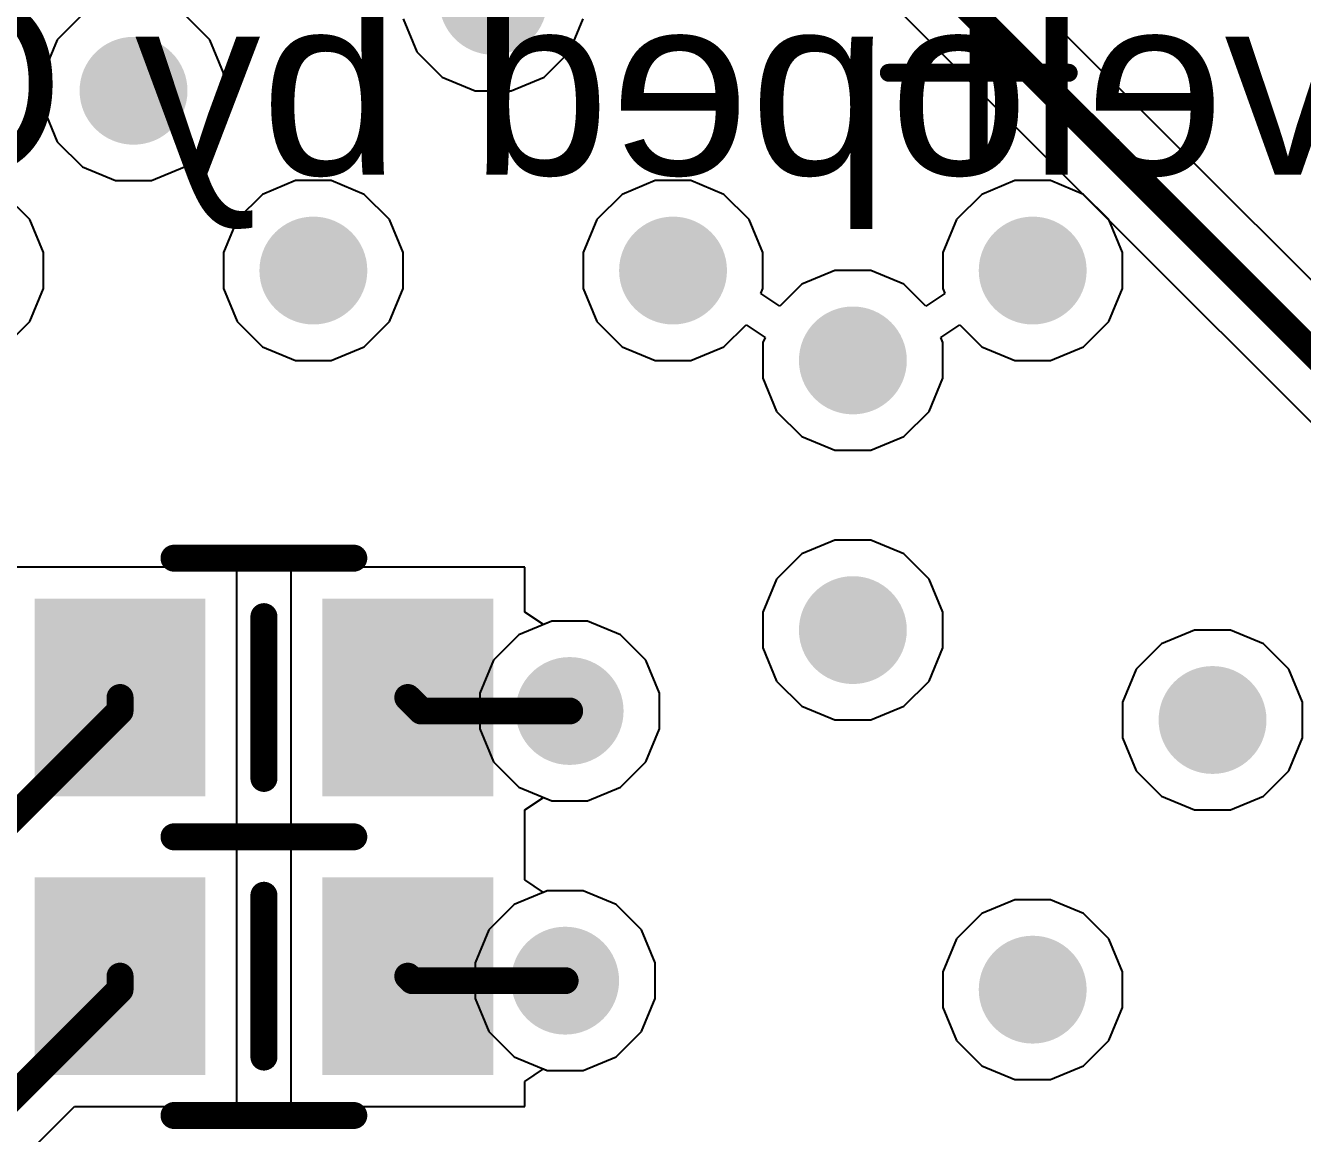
# Model space of a CAD drawing. Header units: inches. Extents: x -1.9 to 51.5, y -1.6 to 35.1.
# Drawn here: x 11.4 to 18.5, y 12.2 to 18.36 of the extents above; entities that cross this region are included whole.
import ezdxf

# ---------------------------------------------------------------- set-up
doc = ezdxf.new("R2010")
doc.units = ezdxf.units.IN
for name, color, linetype in [('Bottom Layer', 76, 'Continuous'), ('Bottom Layer 1', 5, 'Continuous'), ('Bottom Overlay', 54, 'Continuous'), ('Bottom Paste', 16, 'Continuous'), ('Bottom Solder', 6, 'Continuous'), ('Mechanical 15', 56, 'Continuous'), ('Top Layer', 16, 'Continuous'), ('Top Layer 1', 1, 'Continuous'), ('Via Holes', 16, 'Continuous')]:
    doc.layers.add(name, color=color, linetype=linetype)
doc.styles.add('Arial', font='', dxfattribs={"height": 0.2})
doc.styles.get('Arial').set_extended_font_data('Arial')

# ---------------------------------------------------------------- blocks, each defined once
blk = doc.blocks.new('LQFP100_173')
at = {"layer": 'Mechanical 15'}
for points in [[(0, -0.5, 0.1, 0.1, 0), (0, 0.5, 0.1, 0.1, 0)], [(-0.5, 0, 0.1, 0.1, 0), (0.5, 0, 0.1, 0.1, 0)]]:
    blk.add_lwpolyline(points, format="xyseb", dxfattribs=at)
for points in [[(-0.525, 0, 0.05, 0.05, 1), (-0.475, 0, 0.05, 0.05, 1)], [(0.475, 0, 0.05, 0.05, 1), (0.525, 0, 0.05, 0.05, 1)], [(-0.025, -0.5, 0.05, 0.05, 1), (0.025, -0.5, 0.05, 0.05, 1)]]:
    blk.add_lwpolyline(points, format="xyseb", close=True, dxfattribs=at)
blk = doc.blocks.new('0603C_B_190')
at = {"layer": 'Bottom Layer 1'}
for points in [[(-0.35, 0.525), (-0.35, -0.525), (-1.25, -0.525), (-1.25, 0.525)], [(1.25, 0.525), (1.25, -0.525), (0.35, -0.525), (0.35, 0.525)]]:
    blk.add_hatch(color=5, dxfattribs=at).paths.add_polyline_path(points)
at = {"layer": 'Bottom Paste'}
for points in [[(-0.35, 0.525), (-0.35, -0.525), (-1.25, -0.525), (-1.25, 0.525)], [(1.25, 0.525), (1.25, -0.525), (0.35, -0.525), (0.35, 0.525)]]:
    blk.add_hatch(color=16, dxfattribs=at).paths.add_polyline_path(points)
at = {"layer": 'Bottom Solder'}
for points in [[(-0.325, 0.55), (-0.325, -0.55), (-1.275, -0.55), (-1.275, 0.55)], [(1.275, 0.55), (1.275, -0.55), (0.325, -0.55), (0.325, 0.55)]]:
    blk.add_hatch(color=6, dxfattribs=at).paths.add_polyline_path(points)
at = {"layer": 'Bottom Overlay'}
for points in [[(0.5, 0.775, 0.15, 0.15, 0), (-0.5, 0.775, 0.15, 0.15, 0)], [(0, 0.45, 0.15, 0.15, 0), (0, -0.45, 0.15, 0.15, 0)], [(0.5, -0.775, 0.15, 0.15, 0), (-0.5, -0.775, 0.15, 0.15, 0)]]:
    blk.add_lwpolyline(points, format="xyseb", dxfattribs=at)
for points in [[(-0.5375, 0.775, 0.075, 0.075, 1), (-0.4625, 0.775, 0.075, 0.075, 1)], [(0.4625, 0.775, 0.075, 0.075, 1), (0.5375, 0.775, 0.075, 0.075, 1)], [(-0.0375, 0.45, 0.075, 0.075, 1), (0.0375, 0.45, 0.075, 0.075, 1)], [(-0.0375, -0.45, 0.075, 0.075, 1), (0.0375, -0.45, 0.075, 0.075, 1)], [(-0.5375, -0.775, 0.075, 0.075, 1), (-0.4625, -0.775, 0.075, 0.075, 1)], [(0.4625, -0.775, 0.075, 0.075, 1), (0.5375, -0.775, 0.075, 0.075, 1)]]:
    blk.add_lwpolyline(points, format="xyseb", close=True, dxfattribs=at)
blk = doc.blocks.new('0603C_B_192')
at = {"layer": 'Bottom Layer 1'}
for points in [[(-0.35, 0.525), (-0.35, -0.525), (-1.25, -0.525), (-1.25, 0.525)], [(1.25, 0.525), (1.25, -0.525), (0.35, -0.525), (0.35, 0.525)]]:
    blk.add_hatch(color=5, dxfattribs=at).paths.add_polyline_path(points)
at = {"layer": 'Bottom Paste'}
for points in [[(-0.35, 0.525), (-0.35, -0.525), (-1.25, -0.525), (-1.25, 0.525)], [(1.25, 0.525), (1.25, -0.525), (0.35, -0.525), (0.35, 0.525)]]:
    blk.add_hatch(color=16, dxfattribs=at).paths.add_polyline_path(points)
at = {"layer": 'Bottom Solder'}
for points in [[(-0.325, 0.55), (-0.325, -0.55), (-1.275, -0.55), (-1.275, 0.55)], [(1.275, 0.55), (1.275, -0.55), (0.325, -0.55), (0.325, 0.55)]]:
    blk.add_hatch(color=6, dxfattribs=at).paths.add_polyline_path(points)
at = {"layer": 'Bottom Overlay'}
for points in [[(0.5, 0.775, 0.15, 0.15, 0), (-0.5, 0.775, 0.15, 0.15, 0)], [(0, 0.45, 0.15, 0.15, 0), (0, -0.45, 0.15, 0.15, 0)], [(0.5, -0.775, 0.15, 0.15, 0), (-0.5, -0.775, 0.15, 0.15, 0)]]:
    blk.add_lwpolyline(points, format="xyseb", dxfattribs=at)
for points in [[(-0.5375, 0.775, 0.075, 0.075, 1), (-0.4625, 0.775, 0.075, 0.075, 1)], [(0.4625, 0.775, 0.075, 0.075, 1), (0.5375, 0.775, 0.075, 0.075, 1)], [(-0.0375, 0.45, 0.075, 0.075, 1), (0.0375, 0.45, 0.075, 0.075, 1)], [(-0.0375, -0.45, 0.075, 0.075, 1), (0.0375, -0.45, 0.075, 0.075, 1)], [(-0.5375, -0.775, 0.075, 0.075, 1), (-0.4625, -0.775, 0.075, 0.075, 1)], [(0.4625, -0.775, 0.075, 0.075, 1), (0.5375, -0.775, 0.075, 0.075, 1)]]:
    blk.add_lwpolyline(points, format="xyseb", close=True, dxfattribs=at)

msp = doc.modelspace()

# ---------------------------------------------------------------- hatches: boundary and pattern name
at = {"layer": 'Bottom Layer'}
h = msp.add_hatch(color=76, dxfattribs=at)
edge = h.paths.add_edge_path()
edge.add_arc((14, 18.5), 0.3, 0, 360)
h = msp.add_hatch(color=76, dxfattribs=at)
edge = h.paths.add_edge_path()
edge.add_arc((12, 18), 0.3, 0, 360)
h = msp.add_hatch(color=76, dxfattribs=at)
edge = h.paths.add_edge_path()
edge.add_arc((13, 17), 0.3, 0, 360)
h = msp.add_hatch(color=76, dxfattribs=at)
edge = h.paths.add_edge_path()
edge.add_arc((15, 17), 0.3, 0, 360)
h = msp.add_hatch(color=76, dxfattribs=at)
edge = h.paths.add_edge_path()
edge.add_arc((17, 17), 0.3, 0, 360)
h = msp.add_hatch(color=76, dxfattribs=at)
edge = h.paths.add_edge_path()
edge.add_arc((16, 16.5), 0.3, 0, 360)
h = msp.add_hatch(color=76, dxfattribs=at)
edge = h.paths.add_edge_path()
edge.add_arc((16, 15), 0.3, 0, 360)
h = msp.add_hatch(color=76, dxfattribs=at)
edge = h.paths.add_edge_path()
edge.add_arc((14.425, 14.55), 0.3, 0, 360)
h = msp.add_hatch(color=76, dxfattribs=at)
edge = h.paths.add_edge_path()
edge.add_arc((18, 14.5), 0.3, 0, 360)
h = msp.add_hatch(color=76, dxfattribs=at)
edge = h.paths.add_edge_path()
edge.add_arc((14.4, 13.05), 0.3, 0, 360)
h = msp.add_hatch(color=76, dxfattribs=at)
edge = h.paths.add_edge_path()
edge.add_arc((17, 13), 0.3, 0, 360)
at = {"layer": 'Bottom Layer 1'}
h = msp.add_hatch(color=5, dxfattribs=at)
edge = h.paths.add_edge_path()
edge.add_arc((14, 18.5), 0.3, 0, 360)
h = msp.add_hatch(color=5, dxfattribs=at)
edge = h.paths.add_edge_path()
edge.add_arc((12, 18), 0.3, 0, 360)
h = msp.add_hatch(color=5, dxfattribs=at)
edge = h.paths.add_edge_path()
edge.add_arc((13, 17), 0.3, 0, 360)
h = msp.add_hatch(color=5, dxfattribs=at)
edge = h.paths.add_edge_path()
edge.add_arc((15, 17), 0.3, 0, 360)
h = msp.add_hatch(color=5, dxfattribs=at)
edge = h.paths.add_edge_path()
edge.add_arc((17, 17), 0.3, 0, 360)
h = msp.add_hatch(color=5, dxfattribs=at)
edge = h.paths.add_edge_path()
edge.add_arc((16, 16.5), 0.3, 0, 360)
h = msp.add_hatch(color=5, dxfattribs=at)
edge = h.paths.add_edge_path()
edge.add_arc((16, 15), 0.3, 0, 360)
h = msp.add_hatch(color=5, dxfattribs=at)
edge = h.paths.add_edge_path()
edge.add_arc((14.425, 14.55), 0.3, 0, 360)
h = msp.add_hatch(color=5, dxfattribs=at)
edge = h.paths.add_edge_path()
edge.add_arc((18, 14.5), 0.3, 0, 360)
h = msp.add_hatch(color=5, dxfattribs=at)
edge = h.paths.add_edge_path()
edge.add_arc((14.4, 13.05), 0.3, 0, 360)
h = msp.add_hatch(color=5, dxfattribs=at)
edge = h.paths.add_edge_path()
edge.add_arc((17, 13), 0.3, 0, 360)
at = {"layer": 'Top Layer'}
h = msp.add_hatch(color=16, dxfattribs=at)
edge = h.paths.add_edge_path()
edge.add_arc((14, 18.5), 0.3, 0, 360)
h = msp.add_hatch(color=16, dxfattribs=at)
edge = h.paths.add_edge_path()
edge.add_arc((12, 18), 0.3, 0, 360)
h = msp.add_hatch(color=16, dxfattribs=at)
edge = h.paths.add_edge_path()
edge.add_arc((13, 17), 0.3, 0, 360)
h = msp.add_hatch(color=16, dxfattribs=at)
edge = h.paths.add_edge_path()
edge.add_arc((15, 17), 0.3, 0, 360)
h = msp.add_hatch(color=16, dxfattribs=at)
edge = h.paths.add_edge_path()
edge.add_arc((17, 17), 0.3, 0, 360)
h = msp.add_hatch(color=16, dxfattribs=at)
edge = h.paths.add_edge_path()
edge.add_arc((16, 16.5), 0.3, 0, 360)
h = msp.add_hatch(color=16, dxfattribs=at)
edge = h.paths.add_edge_path()
edge.add_arc((16, 15), 0.3, 0, 360)
h = msp.add_hatch(color=16, dxfattribs=at)
edge = h.paths.add_edge_path()
edge.add_arc((14.425, 14.55), 0.3, 0, 360)
h = msp.add_hatch(color=16, dxfattribs=at)
edge = h.paths.add_edge_path()
edge.add_arc((18, 14.5), 0.3, 0, 360)
h = msp.add_hatch(color=16, dxfattribs=at)
edge = h.paths.add_edge_path()
edge.add_arc((14.4, 13.05), 0.3, 0, 360)
h = msp.add_hatch(color=16, dxfattribs=at)
edge = h.paths.add_edge_path()
edge.add_arc((17, 13), 0.3, 0, 360)
at = {"layer": 'Top Layer 1'}
h = msp.add_hatch(color=1, dxfattribs=at)
edge = h.paths.add_edge_path()
edge.add_arc((14, 18.5), 0.3, 0, 360)
h = msp.add_hatch(color=1, dxfattribs=at)
edge = h.paths.add_edge_path()
edge.add_arc((12, 18), 0.3, 0, 360)
h = msp.add_hatch(color=1, dxfattribs=at)
edge = h.paths.add_edge_path()
edge.add_arc((13, 17), 0.3, 0, 360)
h = msp.add_hatch(color=1, dxfattribs=at)
edge = h.paths.add_edge_path()
edge.add_arc((15, 17), 0.3, 0, 360)
h = msp.add_hatch(color=1, dxfattribs=at)
edge = h.paths.add_edge_path()
edge.add_arc((17, 17), 0.3, 0, 360)
h = msp.add_hatch(color=1, dxfattribs=at)
edge = h.paths.add_edge_path()
edge.add_arc((16, 16.5), 0.3, 0, 360)
h = msp.add_hatch(color=1, dxfattribs=at)
edge = h.paths.add_edge_path()
edge.add_arc((16, 15), 0.3, 0, 360)
h = msp.add_hatch(color=1, dxfattribs=at)
edge = h.paths.add_edge_path()
edge.add_arc((14.425, 14.55), 0.3, 0, 360)
h = msp.add_hatch(color=1, dxfattribs=at)
edge = h.paths.add_edge_path()
edge.add_arc((18, 14.5), 0.3, 0, 360)
h = msp.add_hatch(color=1, dxfattribs=at)
edge = h.paths.add_edge_path()
edge.add_arc((14.4, 13.05), 0.3, 0, 360)
h = msp.add_hatch(color=1, dxfattribs=at)
edge = h.paths.add_edge_path()
edge.add_arc((17, 13), 0.3, 0, 360)
at = {"layer": 'Via Holes'}
h = msp.add_hatch(color=7, dxfattribs=at)
edge = h.paths.add_edge_path()
edge.add_arc((14, 18.5), 0.15, 0, 360)
h = msp.add_hatch(color=7, dxfattribs=at)
edge = h.paths.add_edge_path()
edge.add_arc((12, 18), 0.15, 0, 360)
h = msp.add_hatch(color=7, dxfattribs=at)
edge = h.paths.add_edge_path()
edge.add_arc((13, 17), 0.15, 0, 360)
h = msp.add_hatch(color=7, dxfattribs=at)
edge = h.paths.add_edge_path()
edge.add_arc((15, 17), 0.15, 0, 360)
h = msp.add_hatch(color=7, dxfattribs=at)
edge = h.paths.add_edge_path()
edge.add_arc((17, 17), 0.15, 0, 360)
h = msp.add_hatch(color=7, dxfattribs=at)
edge = h.paths.add_edge_path()
edge.add_arc((16, 16.5), 0.15, 0, 360)
h = msp.add_hatch(color=7, dxfattribs=at)
edge = h.paths.add_edge_path()
edge.add_arc((16, 15), 0.15, 0, 360)
h = msp.add_hatch(color=7, dxfattribs=at)
edge = h.paths.add_edge_path()
edge.add_arc((14.425, 14.55), 0.15, 0, 360)
h = msp.add_hatch(color=7, dxfattribs=at)
edge = h.paths.add_edge_path()
edge.add_arc((18, 14.5), 0.15, 0, 360)
h = msp.add_hatch(color=7, dxfattribs=at)
edge = h.paths.add_edge_path()
edge.add_arc((14.4, 13.05), 0.15, 0, 360)
h = msp.add_hatch(color=7, dxfattribs=at)
edge = h.paths.add_edge_path()
edge.add_arc((17, 13), 0.15, 0, 360)

# ---------------------------------------------------------------- linework, layer by layer
at = {"layer": 'Bottom Layer'}
for p, q in [((11.7168, 18.4239), (11.5761, 18.2832)), ((12.4239, 18.2832), (12.2832, 18.4239)), ((13.5, 18.4005), (13.5761, 18.2168)), ((14.4239, 18.2168), (14.5, 18.4005)), ((11.5761, 18.2832), (11.5, 18.0995)), ((12.5, 18.0995), (12.4239, 18.2832)), ((13.5761, 18.2168), (13.7168, 18.0761)), ((14.2832, 18.0761), (14.4239, 18.2168)), ((11.5, 18.0995), (11.5, 17.9005)), ((12.5, 17.9005), (12.5, 18.0995)), ((13.7168, 18.0761), (13.9005, 18)), ((14.0995, 18), (14.2832, 18.0761)), ((13.9005, 18), (14.0995, 18)), ((11.5, 17.9005), (11.5761, 17.7168)), ((12.4239, 17.7168), (12.5, 17.9005)), ((11.5761, 17.7168), (11.7168, 17.5761)), ((12.2832, 17.5761), (12.4239, 17.7168)), ((11.7168, 17.5761), (11.9005, 17.5)), ((12.0995, 17.5), (12.2832, 17.5761)), ((11.9005, 17.5), (12.0995, 17.5)), ((12.9006, 17.5), (12.7168, 17.4239)), ((13.0995, 17.5), (12.9006, 17.5)), ((13.2832, 17.4239), (13.0995, 17.5)), ((14.9006, 17.5), (14.7168, 17.4239)), ((15.0995, 17.5), (14.9006, 17.5)), ((15.2832, 17.4239), (15.0995, 17.5)), ((16.9006, 17.5), (16.7168, 17.4239)), ((17.0995, 17.5), (16.9006, 17.5)), ((17.2832, 17.4239), (17.0995, 17.5)), ((11.4239, 17.2832), (11.2832, 17.4239)), ((12.7168, 17.4239), (12.5761, 17.2832)), ((13.4239, 17.2832), (13.2832, 17.4239)), ((14.7168, 17.4239), (14.5761, 17.2832)), ((15.4239, 17.2832), (15.2832, 17.4239)), ((16.7168, 17.4239), (16.5761, 17.2832)), ((17.4239, 17.2832), (17.2832, 17.4239)), ((11.5, 17.0995), (11.4239, 17.2832)), ((12.5761, 17.2832), (12.5, 17.0995)), ((13.5, 17.0995), (13.4239, 17.2832)), ((14.5761, 17.2832), (14.5, 17.0995)), ((15.5, 17.0995), (15.4239, 17.2832)), ((16.5761, 17.2832), (16.5, 17.0995)), ((17.5, 17.0995), (17.4239, 17.2832)), ((11.5, 16.9006), (11.5, 17.0995)), ((12.5, 17.0995), (12.5, 16.9006)), ((13.5, 16.9006), (13.5, 17.0995)), ((14.5, 17.0995), (14.5, 16.9006)), ((15.5, 16.9006), (15.5, 17.0995)), ((16.5, 17.0995), (16.5, 16.9006)), ((17.5, 16.9006), (17.5, 17.0995)), ((15.9005, 17), (15.7168, 16.9239)), ((16.0995, 17), (15.9005, 17)), ((16.2832, 16.9239), (16.0995, 17)), ((11.4239, 16.7168), (11.5, 16.9006)), ((12.5, 16.9006), (12.5761, 16.7168)), ((13.4239, 16.7168), (13.5, 16.9006)), ((14.5, 16.9006), (14.5761, 16.7168)), ((15.4882, 16.8721), (15.5, 16.9006)), ((15.7168, 16.9239), (15.5942, 16.8013)), ((16.4059, 16.8012), (16.2832, 16.9239)), ((16.5, 16.9006), (16.5118, 16.8721)), ((17.4239, 16.7168), (17.5, 16.9006)), ((15.5942, 16.8013), (15.4882, 16.8721)), ((16.5118, 16.8721), (16.4059, 16.8012)), ((11.2832, 16.5761), (11.4239, 16.7168)), ((12.5761, 16.7168), (12.7168, 16.5761)), ((13.2832, 16.5761), (13.4239, 16.7168)), ((14.5761, 16.7168), (14.7168, 16.5761)), ((15.2832, 16.5761), (15.4058, 16.6987)), ((15.4058, 16.6987), (15.5118, 16.6279)), ((16.4882, 16.628), (16.5942, 16.6988)), ((16.5942, 16.6988), (16.7168, 16.5761)), ((17.2832, 16.5761), (17.4239, 16.7168)), ((15.5118, 16.6279), (15.5, 16.5995)), ((16.5, 16.5995), (16.4882, 16.628)), ((12.7168, 16.5761), (12.9006, 16.5)), ((13.0995, 16.5), (13.2832, 16.5761)), ((14.7168, 16.5761), (14.9006, 16.5)), ((15.0995, 16.5), (15.2832, 16.5761)), ((15.5, 16.5995), (15.5, 16.4005)), ((16.5, 16.4005), (16.5, 16.5995)), ((16.7168, 16.5761), (16.9006, 16.5)), ((17.0995, 16.5), (17.2832, 16.5761)), ((12.9006, 16.5), (13.0995, 16.5)), ((14.9006, 16.5), (15.0995, 16.5)), ((16.9006, 16.5), (17.0995, 16.5)), ((15.5, 16.4005), (15.5761, 16.2168)), ((16.4239, 16.2168), (16.5, 16.4005)), ((15.5761, 16.2168), (15.7168, 16.0761)), ((16.2832, 16.0761), (16.4239, 16.2168)), ((15.7168, 16.0761), (15.9005, 16)), ((16.0995, 16), (16.2832, 16.0761)), ((15.9005, 16), (16.0995, 16)), ((15.9006, 15.5), (15.7168, 15.4239)), ((16.0995, 15.5), (15.9006, 15.5)), ((16.2832, 15.4239), (16.0995, 15.5)), ((15.7168, 15.4239), (15.5761, 15.2832)), ((16.4239, 15.2832), (16.2832, 15.4239)), ((15.5761, 15.2832), (15.5, 15.0995)), ((16.5, 15.0995), (16.4239, 15.2832)), ((15.5, 15.0995), (15.5, 14.9006)), ((16.5, 14.9006), (16.5, 15.0995)), ((17.9005, 15), (17.7168, 14.9239)), ((18.0995, 15), (17.9005, 15)), ((18.2832, 14.9239), (18.0995, 15)), ((17.7168, 14.9239), (17.5761, 14.7832)), ((18.4239, 14.7832), (18.2832, 14.9239)), ((15.5, 14.9006), (15.5761, 14.7168)), ((16.4239, 14.7168), (16.5, 14.9006)), ((17.5761, 14.7832), (17.5, 14.5995)), ((18.5, 14.5995), (18.4239, 14.7832)), ((15.5761, 14.7168), (15.7168, 14.5761)), ((16.2832, 14.5761), (16.4239, 14.7168)), ((15.7168, 14.5761), (15.9006, 14.5)), ((16.0995, 14.5), (16.2832, 14.5761)), ((17.5, 14.5995), (17.5, 14.4005)), ((18.5, 14.4005), (18.5, 14.5995)), ((15.9006, 14.5), (16.0995, 14.5)), ((17.5, 14.4005), (17.5761, 14.2168)), ((18.4239, 14.2168), (18.5, 14.4005)), ((17.5761, 14.2168), (17.7168, 14.0761)), ((18.2832, 14.0761), (18.4239, 14.2168)), ((17.7168, 14.0761), (17.9005, 14)), ((18.0995, 14), (18.2832, 14.0761)), ((17.9005, 14), (18.0995, 14)), ((16.9006, 13.5), (16.7168, 13.4239)), ((17.0995, 13.5), (16.9006, 13.5)), ((17.2832, 13.4239), (17.0995, 13.5)), ((16.7168, 13.4239), (16.5761, 13.2832)), ((17.4239, 13.2832), (17.2832, 13.4239)), ((16.5761, 13.2832), (16.5, 13.0995)), ((17.5, 13.0995), (17.4239, 13.2832)), ((16.5, 13.0995), (16.5, 12.9006)), ((17.5, 12.9006), (17.5, 13.0995)), ((16.5, 12.9006), (16.5761, 12.7168)), ((17.4239, 12.7168), (17.5, 12.9006)), ((16.5761, 12.7168), (16.7168, 12.5761)), ((17.2832, 12.5761), (17.4239, 12.7168)), ((16.7168, 12.5761), (16.9006, 12.5)), ((17.0995, 12.5), (17.2832, 12.5761)), ((16.9006, 12.5), (17.0995, 12.5))]:
    msp.add_line(p, q, dxfattribs=at)
at = {"layer": 'Bottom Layer 1'}
for p, q in [((21.4286, 14.0679), (13.0304, 22.4661)), ((12.5517, 22.1517), (21.1012, 13.6023)), ((12.575, 15.35), (11.275, 15.35)), ((12.575, 13.925), (12.575, 15.35)), ((14.175, 15.35), (12.875, 15.35)), ((12.875, 15.35), (12.875, 13.925)), ((14.175, 15.1001), (14.175, 15.35)), ((14.2789, 15.0307), (14.175, 15.1001)), ((14.3255, 15.05), (14.2789, 15.0307)), ((14.5245, 15.05), (14.3255, 15.05)), ((14.7082, 14.9739), (14.5245, 15.05)), ((14.8489, 14.8332), (14.7082, 14.9739)), ((14.925, 14.6495), (14.8489, 14.8332)), ((14.925, 14.4505), (14.925, 14.6495)), ((14.8489, 14.2668), (14.925, 14.4505)), ((14.7082, 14.1261), (14.8489, 14.2668)), ((14.175, 13.9999), (14.2789, 14.0693)), ((14.2789, 14.0693), (14.3255, 14.05)), ((14.5245, 14.05), (14.7082, 14.1261)), ((14.175, 13.925), (14.175, 13.9999)), ((14.3255, 14.05), (14.5245, 14.05)), ((12.575, 13.9), (12.575, 13.925)), ((12.875, 13.925), (12.875, 13.9)), ((14.175, 13.9), (14.175, 13.925)), ((12.575, 13.8), (12.575, 13.9)), ((12.575, 13.9), (12.575, 13.9)), ((12.875, 13.9), (12.875, 13.8)), ((14.175, 13.8), (14.175, 13.9)), ((12.575, 12.35), (12.575, 13.8)), ((12.575, 13.8), (12.575, 13.8)), ((12.875, 13.8), (12.875, 13.775)), ((14.175, 13.775), (14.175, 13.8)), ((12.875, 13.775), (12.875, 12.35)), ((14.175, 13.6105), (14.175, 13.775)), ((14.2789, 13.541), (14.175, 13.6105)), ((14.3005, 13.55), (14.2789, 13.541)), ((14.4995, 13.55), (14.3005, 13.55)), ((14.6832, 13.4739), (14.4995, 13.55)), ((14.8239, 13.3332), (14.6832, 13.4739)), ((14.9, 13.1495), (14.8239, 13.3332)), ((14.9, 12.9505), (14.9, 13.1495)), ((14.8239, 12.7668), (14.9, 12.9505)), ((14.6832, 12.6261), (14.8239, 12.7668)), ((14.4995, 12.55), (14.6832, 12.6261)), ((14.175, 12.4895), (14.2789, 12.559)), ((14.2789, 12.559), (14.3005, 12.55)), ((14.3005, 12.55), (14.4995, 12.55)), ((14.175, 12.35), (14.175, 12.4895)), ((11.2233, 11.9017), (11.6715, 12.35)), ((11.6715, 12.35), (12.575, 12.35)), ((12.875, 12.35), (14.175, 12.35))]:
    msp.add_line(p, q, dxfattribs=at)
for points in [[(12.75, 22.35, 0.15, 0.15, 0), (21.6, 13.5, 0.15, 0.15, 0)], [(11.925, 14.55, 0.15, 0.15, 0), (11.925, 14.625, 0.15, 0.15, 0)], [(13.525, 14.625, 0.15, 0.15, 0), (13.6, 14.55, 0.15, 0.15, 0)], [(10.45, 13.075, 0.15, 0.15, 0), (11.925, 14.55, 0.15, 0.15, 0)], [(13.6, 14.55, 0.15, 0.15, 0), (14.425, 14.55, 0.15, 0.15, 0)], [(11.925, 13, 0.15, 0.15, 0), (11.925, 13.075, 0.15, 0.15, 0)], [(13.525, 13.075, 0.15, 0.15, 0), (13.55, 13.05, 0.15, 0.15, 0)], [(11.025, 12.1, 0.15, 0.15, 0), (11.925, 13, 0.15, 0.15, 0)], [(13.55, 13.05, 0.15, 0.15, 0), (14.4, 13.05, 0.15, 0.15, 0)]]:
    msp.add_lwpolyline(points, format="xyseb", dxfattribs=at)
for points in [[(11.8875, 14.625, 0.075, 0.075, 1), (11.9625, 14.625, 0.075, 0.075, 1)], [(13.4875, 14.625, 0.075, 0.075, 1), (13.5625, 14.625, 0.075, 0.075, 1)], [(11.8875, 14.55, 0.075, 0.075, 1), (11.9625, 14.55, 0.075, 0.075, 1)], [(11.8875, 14.55, 0.075, 0.075, 1), (11.9625, 14.55, 0.075, 0.075, 1)], [(13.5625, 14.55, 0.075, 0.075, 1), (13.6375, 14.55, 0.075, 0.075, 1)], [(13.5625, 14.55, 0.075, 0.075, 1), (13.6375, 14.55, 0.075, 0.075, 1)], [(14.3875, 14.55, 0.075, 0.075, 1), (14.4625, 14.55, 0.075, 0.075, 1)], [(11.8875, 13.075, 0.075, 0.075, 1), (11.9625, 13.075, 0.075, 0.075, 1)], [(13.4875, 13.075, 0.075, 0.075, 1), (13.5625, 13.075, 0.075, 0.075, 1)], [(11.8875, 13, 0.075, 0.075, 1), (11.9625, 13, 0.075, 0.075, 1)], [(11.8875, 13, 0.075, 0.075, 1), (11.9625, 13, 0.075, 0.075, 1)], [(13.5125, 13.05, 0.075, 0.075, 1), (13.5875, 13.05, 0.075, 0.075, 1)], [(13.5125, 13.05, 0.075, 0.075, 1), (13.5875, 13.05, 0.075, 0.075, 1)], [(14.3625, 13.05, 0.075, 0.075, 1), (14.4375, 13.05, 0.075, 0.075, 1)]]:
    msp.add_lwpolyline(points, format="xyseb", close=True, dxfattribs=at)
at = {"layer": 'Top Layer'}
for p, q in [((11.7168, 18.4239), (11.5761, 18.2832)), ((12.4239, 18.2832), (12.2832, 18.4239)), ((13.5, 18.4005), (13.5761, 18.2168)), ((14.4239, 18.2168), (14.5, 18.4005)), ((11.5761, 18.2832), (11.5, 18.0995)), ((12.5, 18.0995), (12.4239, 18.2832)), ((13.5761, 18.2168), (13.7168, 18.0761)), ((14.2832, 18.0761), (14.4239, 18.2168)), ((11.5, 18.0995), (11.5, 17.9005)), ((12.5, 17.9005), (12.5, 18.0995)), ((13.7168, 18.0761), (13.9005, 18)), ((14.0995, 18), (14.2832, 18.0761)), ((13.9005, 18), (14.0995, 18)), ((11.5, 17.9005), (11.5761, 17.7168)), ((12.4239, 17.7168), (12.5, 17.9005)), ((11.5761, 17.7168), (11.7168, 17.5761)), ((12.2832, 17.5761), (12.4239, 17.7168)), ((11.7168, 17.5761), (11.9005, 17.5)), ((12.0995, 17.5), (12.2832, 17.5761)), ((11.9005, 17.5), (12.0995, 17.5)), ((12.9006, 17.5), (12.7168, 17.4239)), ((13.0995, 17.5), (12.9006, 17.5)), ((13.2832, 17.4239), (13.0995, 17.5)), ((14.9006, 17.5), (14.7168, 17.4239)), ((15.0995, 17.5), (14.9006, 17.5)), ((15.2832, 17.4239), (15.0995, 17.5)), ((16.9006, 17.5), (16.7168, 17.4239)), ((17.0995, 17.5), (16.9006, 17.5)), ((17.2832, 17.4239), (17.0995, 17.5)), ((11.4239, 17.2832), (11.2832, 17.4239)), ((12.7168, 17.4239), (12.5761, 17.2832)), ((13.4239, 17.2832), (13.2832, 17.4239)), ((14.7168, 17.4239), (14.5761, 17.2832)), ((15.4239, 17.2832), (15.2832, 17.4239)), ((16.7168, 17.4239), (16.5761, 17.2832)), ((17.4239, 17.2832), (17.2832, 17.4239)), ((11.5, 17.0995), (11.4239, 17.2832)), ((12.5761, 17.2832), (12.5, 17.0995)), ((13.5, 17.0995), (13.4239, 17.2832)), ((14.5761, 17.2832), (14.5, 17.0995)), ((15.5, 17.0995), (15.4239, 17.2832)), ((16.5761, 17.2832), (16.5, 17.0995)), ((17.5, 17.0995), (17.4239, 17.2832)), ((11.5, 16.9006), (11.5, 17.0995)), ((12.5, 17.0995), (12.5, 16.9006)), ((13.5, 16.9006), (13.5, 17.0995)), ((14.5, 17.0995), (14.5, 16.9006)), ((15.5, 16.9006), (15.5, 17.0995)), ((16.5, 17.0995), (16.5, 16.9006)), ((17.5, 16.9006), (17.5, 17.0995)), ((15.9005, 17), (15.7168, 16.9239)), ((16.0995, 17), (15.9005, 17)), ((16.2832, 16.9239), (16.0995, 17)), ((11.4239, 16.7168), (11.5, 16.9006)), ((12.5, 16.9006), (12.5761, 16.7168)), ((13.4239, 16.7168), (13.5, 16.9006)), ((14.5, 16.9006), (14.5761, 16.7168)), ((15.4882, 16.8721), (15.5, 16.9006)), ((15.7168, 16.9239), (15.5942, 16.8013)), ((16.4059, 16.8012), (16.2832, 16.9239)), ((16.5, 16.9006), (16.5118, 16.8721)), ((17.4239, 16.7168), (17.5, 16.9006)), ((15.5942, 16.8013), (15.4882, 16.8721)), ((16.5118, 16.8721), (16.4059, 16.8012)), ((11.2832, 16.5761), (11.4239, 16.7168)), ((12.5761, 16.7168), (12.7168, 16.5761)), ((13.2832, 16.5761), (13.4239, 16.7168)), ((14.5761, 16.7168), (14.7168, 16.5761)), ((15.2832, 16.5761), (15.4058, 16.6987)), ((15.4058, 16.6987), (15.5118, 16.6279)), ((16.4882, 16.628), (16.5942, 16.6988)), ((16.5942, 16.6988), (16.7168, 16.5761)), ((17.2832, 16.5761), (17.4239, 16.7168)), ((15.5118, 16.6279), (15.5, 16.5995)), ((16.5, 16.5995), (16.4882, 16.628)), ((12.7168, 16.5761), (12.9006, 16.5)), ((13.0995, 16.5), (13.2832, 16.5761)), ((14.7168, 16.5761), (14.9006, 16.5)), ((15.0995, 16.5), (15.2832, 16.5761)), ((15.5, 16.5995), (15.5, 16.4005)), ((16.5, 16.4005), (16.5, 16.5995)), ((16.7168, 16.5761), (16.9006, 16.5)), ((17.0995, 16.5), (17.2832, 16.5761)), ((12.9006, 16.5), (13.0995, 16.5)), ((14.9006, 16.5), (15.0995, 16.5)), ((16.9006, 16.5), (17.0995, 16.5)), ((15.5, 16.4005), (15.5761, 16.2168)), ((16.4239, 16.2168), (16.5, 16.4005)), ((15.5761, 16.2168), (15.7168, 16.0761)), ((16.2832, 16.0761), (16.4239, 16.2168)), ((15.7168, 16.0761), (15.9005, 16)), ((16.0995, 16), (16.2832, 16.0761)), ((15.9005, 16), (16.0995, 16)), ((15.9006, 15.5), (15.7168, 15.4239)), ((16.0995, 15.5), (15.9006, 15.5)), ((16.2832, 15.4239), (16.0995, 15.5)), ((15.7168, 15.4239), (15.5761, 15.2832)), ((16.4239, 15.2832), (16.2832, 15.4239)), ((15.5761, 15.2832), (15.5, 15.0995)), ((16.5, 15.0995), (16.4239, 15.2832)), ((15.5, 15.0995), (15.5, 14.9006)), ((16.5, 14.9006), (16.5, 15.0995)), ((17.9005, 15), (17.7168, 14.9239)), ((18.0995, 15), (17.9005, 15)), ((18.2832, 14.9239), (18.0995, 15)), ((17.7168, 14.9239), (17.5761, 14.7832)), ((18.4239, 14.7832), (18.2832, 14.9239)), ((15.5, 14.9006), (15.5761, 14.7168)), ((16.4239, 14.7168), (16.5, 14.9006)), ((17.5761, 14.7832), (17.5, 14.5995)), ((18.5, 14.5995), (18.4239, 14.7832)), ((15.5761, 14.7168), (15.7168, 14.5761)), ((16.2832, 14.5761), (16.4239, 14.7168)), ((15.7168, 14.5761), (15.9006, 14.5)), ((16.0995, 14.5), (16.2832, 14.5761)), ((17.5, 14.5995), (17.5, 14.4005)), ((18.5, 14.4005), (18.5, 14.5995)), ((15.9006, 14.5), (16.0995, 14.5)), ((17.5, 14.4005), (17.5761, 14.2168)), ((18.4239, 14.2168), (18.5, 14.4005)), ((17.5761, 14.2168), (17.7168, 14.0761)), ((18.2832, 14.0761), (18.4239, 14.2168)), ((17.7168, 14.0761), (17.9005, 14)), ((18.0995, 14), (18.2832, 14.0761)), ((17.9005, 14), (18.0995, 14)), ((16.9006, 13.5), (16.7168, 13.4239)), ((17.0995, 13.5), (16.9006, 13.5)), ((17.2832, 13.4239), (17.0995, 13.5)), ((16.7168, 13.4239), (16.5761, 13.2832)), ((17.4239, 13.2832), (17.2832, 13.4239)), ((16.5761, 13.2832), (16.5, 13.0995)), ((17.5, 13.0995), (17.4239, 13.2832)), ((16.5, 13.0995), (16.5, 12.9006)), ((17.5, 12.9006), (17.5, 13.0995)), ((16.5, 12.9006), (16.5761, 12.7168)), ((17.4239, 12.7168), (17.5, 12.9006)), ((16.5761, 12.7168), (16.7168, 12.5761)), ((17.2832, 12.5761), (17.4239, 12.7168)), ((16.7168, 12.5761), (16.9006, 12.5)), ((17.0995, 12.5), (17.2832, 12.5761)), ((16.9006, 12.5), (17.0995, 12.5))]:
    msp.add_line(p, q, dxfattribs=at)
at = {"layer": 'Top Layer 1'}
for p, q in [((14.3255, 15.05), (14.1418, 14.9739)), ((14.5245, 15.05), (14.3255, 15.05)), ((14.7082, 14.9739), (14.5245, 15.05)), ((14.1418, 14.9739), (14.0011, 14.8332)), ((14.8489, 14.8332), (14.7082, 14.9739)), ((14.0011, 14.8332), (13.925, 14.6495)), ((14.925, 14.6495), (14.8489, 14.8332)), ((13.925, 14.6495), (13.925, 14.4505)), ((14.925, 14.4505), (14.925, 14.6495)), ((13.925, 14.4505), (14.0011, 14.2668)), ((14.8489, 14.2668), (14.925, 14.4505)), ((14.0011, 14.2668), (14.1418, 14.1261)), ((14.7082, 14.1261), (14.8489, 14.2668)), ((14.1418, 14.1261), (14.3255, 14.05)), ((14.5245, 14.05), (14.7082, 14.1261)), ((14.3255, 14.05), (14.5245, 14.05)), ((14.3005, 13.55), (14.1168, 13.4739)), ((14.4995, 13.55), (14.3005, 13.55)), ((14.6832, 13.4739), (14.4995, 13.55)), ((14.1168, 13.4739), (13.9761, 13.3332)), ((14.8239, 13.3332), (14.6832, 13.4739)), ((13.9761, 13.3332), (13.9, 13.1495)), ((14.9, 13.1495), (14.8239, 13.3332)), ((13.9, 13.1495), (13.9, 12.9505)), ((14.9, 12.9505), (14.9, 13.1495)), ((13.9, 12.9505), (13.9761, 12.7668)), ((14.8239, 12.7668), (14.9, 12.9505)), ((13.9761, 12.7668), (14.1168, 12.6261)), ((14.6832, 12.6261), (14.8239, 12.7668)), ((14.1168, 12.6261), (14.3005, 12.55)), ((14.4995, 12.55), (14.6832, 12.6261)), ((14.3005, 12.55), (14.4995, 12.55))]:
    msp.add_line(p, q, dxfattribs=at)

# ---------------------------------------------------------------- block references
msp.add_blockref('LQFP100_173', (16.7, 18.1))
at = {"rotation": 180}
for name, p in [('0603C_B_190', (12.725, 14.625)), ('0603C_B_192', (12.725, 13.075))]:
    msp.add_blockref(name, p, dxfattribs=at)

# ---------------------------------------------------------------- texts
at = {"layer": 'Bottom Overlay', "style": 'Arial', "text_generation_flag": 2}
msp.add_text('Developed by Gleb M.', height=1.000001, dxfattribs=at).set_placement((20.55, 17.5332))

doc.saveas('drawing.dxf')
